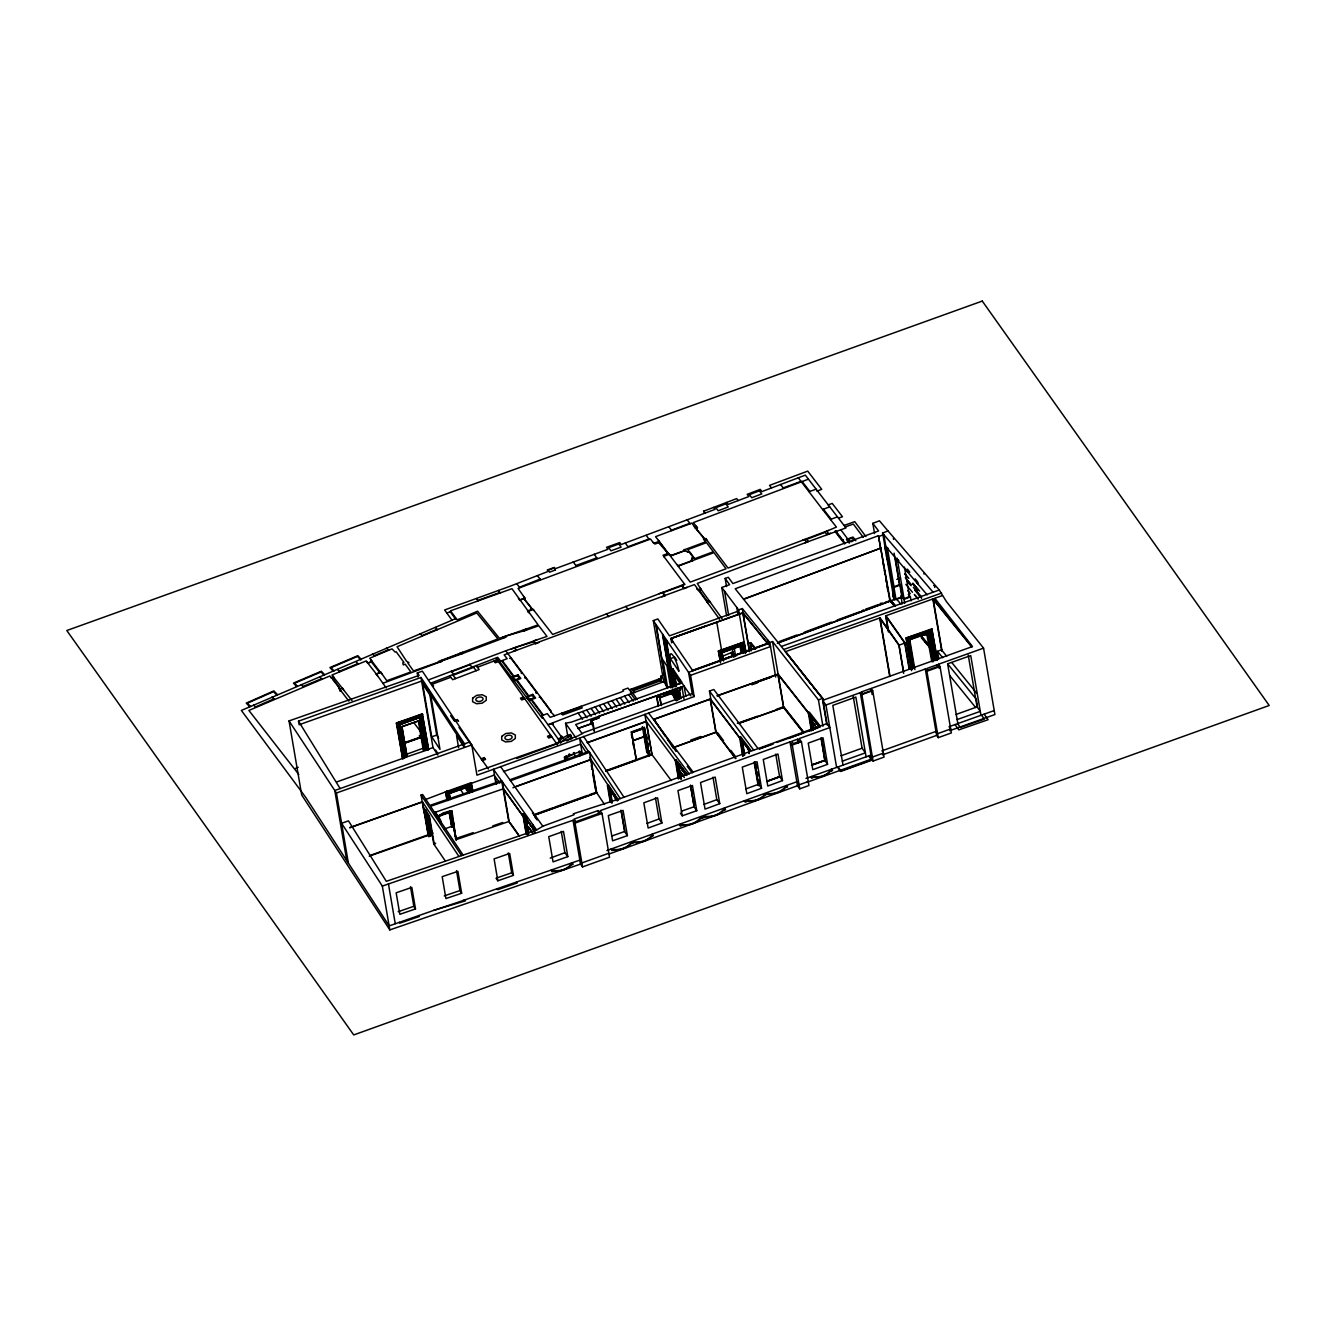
<?xml version="1.0" encoding="UTF-8"?>
<svg xmlns="http://www.w3.org/2000/svg" width="1336" height="1336" viewBox="0 0 1336 1336"><rect width="100%" height="100%" fill="white"/><g stroke="black" fill="none" stroke-linecap="round" stroke-linejoin="round"><path stroke-width="1.5" d="M683.965 698.945L681.911 686.904L679.506 690.294L659.65 697.359L656.41 695.839L658.281 706.176M591.848 724.546L591.197 720.672L598.929 717.916L598.561 716.413L681.911 686.904L679.373 690.846L660.134 697.693L656.444 695.956M680.926 682.445L681.744 682.028L672.693 668.618L671.59 669.002L674.596 686.52M536.654 829.973L542.817 826.232L574.012 814.76L573.328 813.791L620.271 798.594L826.967 723.594L829.806 727.586L799.195 738.591L801.433 741.714L808.931 785.535L799.746 788.841L797.509 785.735L790.01 741.914L600.115 810.701L602.018 813.39L609.517 857.228L582.546 866.93L580.525 864.108L573.044 820.271L382.33 886.085L341.599 823.293L348.462 820.855L386.321 881.326L536.654 829.973L493.468 769.302L476.952 775.181L471.775 744.904L422.343 671.14L417.283 672.96L417.968 676.968M802.719 540.161L828.387 530.475M560.218 741.831L541.598 715.779L547.292 713.658L550.181 717.348L620.756 692.248L623.561 690.979L622.827 689.944L628.004 688.073L629.239 689.827L661.854 677.97L660.685 676.317L664.142 675.064M438.375 661.52L462.69 652.302M655.926 624.814L666.363 685.902L656.176 624.73L690.562 675.331L694.186 696.574L493.468 769.302L495.856 783.247M861.904 610.786L863.574 609.917M659.383 593.668L684.583 584.166M346.776 860.618L334.785 790.511L469.804 741.948M255.477 706.961L273.847 698.878M298.195 767.332L294.404 768.868L248.897 710.451L329.892 675.966L331.512 678.07L333.683 677.285L351.986 700.548M885.234 602.319L900.447 597.559M333.683 677.285L331.979 675.014L366.164 660.936L376.401 674.112L380.894 672.375L386.805 680.725L410.853 671.941L405.226 664.192L403.238 664.894L402.787 662.856L403.956 662.439L396.174 651.751L395.172 652.118L391.982 648.862L369.721 658.23L372.059 661.37L367.784 663.023M460.736 654.206L413.509 670.956L407.847 663.04L408.966 662.639L406.545 661.22L397.059 646.741L476.785 612.957L497.877 638.942L460.085 653.287L460.753 654.206L506.01 637.105L505.459 636.27L499.413 638.291L477.587 611.203L457.213 619.887L450.516 610.819L511.938 588.692L538.124 624.864L502.67 637.205M928.069 645.255L928.52 644.954M713.608 507.396L715.111 509.333L621.173 544.537L619.754 542.55L606.511 547.326L607.93 549.296L555.258 568.702L554.323 567.399L547.276 570.021L548.244 571.374L510.068 586.254L444.637 609.967L451.985 620.221L241.365 710.435L305.677 797.308L389.143 925.915L433.866 910.334M421.959 635.652L437.006 629.34M374.147 655.759L388.275 649.847M302.888 686.52L321.542 678.738M339.194 671.407L357.848 663.625M370.924 659.834L380.376 672.342M890.394 601.434L878.42 535.703L735.234 588.775L822.659 698.361L827.168 724.797M921.907 636.905L928.971 645.338M891.697 584.099L894.001 586.805L899.479 584.6L894.101 553.171M904.054 598.745L897.675 561.437L895.354 558.715L901.733 596.04L904.054 598.745L909.515 596.541L904.472 567.082M894.92 599.714L883.797 534.634L882.528 533.131L887.989 530.926L939.275 590.011L946.472 601.651L983.563 648.144L994.902 714.543L949.762 730.675M891.863 585.051L893.968 587.456L900.364 584.901L902.435 597.025L896.038 599.58L892.899 595.99M902.251 603.889L900.865 595.806L904.004 599.396L910.4 596.841L911.085 600.883M377.504 675.665L376.101 674.012L380.91 672.142L381.979 673.912M519.537 587.222L540.128 579.072M726.684 502.403L728.203 504.373L748.845 496.541L747.158 494.353L760.234 489.377L761.938 491.581L805.341 475.132L845.972 527.92L806.66 542.199L804.706 539.51L728.003 568.05L705.842 538.792L704.089 539.427L705.825 541.765L684.399 549.764L687.789 552.252L689.326 551.685L687.789 549.63L706.494 542.65L713.307 551.751L694.586 558.732L693.467 557.329L691.948 557.914L692.516 560.636L713.975 552.636L726.049 568.785L690.244 582.129L659.182 541.347L653.788 543.284L650.498 539.026L518.051 588.391L524.831 598.094L519.604 599.981M816.947 491.197L821.723 489.293L807.712 471.124L769.519 485.385L771.473 487.957M842.198 540.295L842.665 539.995M879.021 536.437L883.797 534.634M430.61 683.23L497.677 657.312L500.666 661.12L507.162 658.715L504.14 654.874L694.453 584.583L698.811 590.412L701.133 589.56L722.041 618.585M751.416 650.749L750.08 642.9L754.64 647.309L750.765 642.633M924.612 635.368L926.616 634.583M798.293 477.787L822.659 509.55L829.639 506.845M453.038 675.298L473.629 667.332M822.659 509.55L830.458 519.504L837.438 516.815M511.471 658.381L510.452 658.314M874.546 533.515L872.809 523.345L879.455 520.789L887.989 530.926M525.683 677.686L524.58 677.536L525.85 677.502M526.167 677.953L525.148 677.886M540.679 697.275L539.644 697.208M811.42 730.909L808.28 712.572L809.349 712.155L820.471 726.283L819.168 726.918M809.75 714.81L812.422 730.441M813.173 728.788L811.587 716.664M815.311 725.147L812.455 722.275L817.248 728.37M819.803 727.118L811.119 716.847M835.267 531.344L837.037 532.763M839.476 535.953L839.409 537.122L839.492 535.936M806.71 539.343L825.164 532.312M703.604 511.204L705.091 513.124L703.604 511.204L736.687 498.595L738.207 500.566M664.309 557.095L663.023 555.258L667.967 553.488L671.507 555.659M828.17 504.941L832.211 503.405L842.465 516.731L838.49 518.168M441.682 660.769L460.068 653.788M441.748 661.353L382.898 683.28L376.401 674.112M428.772 679.774L507.647 650.098L514.494 647.91L516.164 650.231M806.66 542.199L697.292 583.431L701.133 589.56M692.148 558.181L693.668 557.596M451.568 671.707L470.038 664.727M578.154 713.123L663.725 681.694L666.614 685.819M808.447 479.156L693.384 522.576L697.258 527.703L695.572 528.304L691.881 523.111L655.542 536.671L659.182 541.347M450.75 677.285L432.246 684.232L433.549 686.019M477.386 667.265L497.159 659.834L557.713 745.187M516.347 664.877L517.015 665.762M531.06 684.45L531.728 685.335M545.572 703.771L546.224 704.656M543.034 717.766L542.149 718.1L496.608 657.713M417.283 672.96L419.137 675.381L289.044 720.906L301.702 795.004L389.828 929.906L580.525 864.108M678.888 565.529L691.998 560.619M678.254 566.08L693.05 560.569M678.471 778.938L675.315 760.451L676.4 760.05L679.456 778.454M678.521 777.686L676.233 761.386L686.053 775.197M686.27 774.98L687.355 774.579L677.619 761.654M686.27 775.431L675.315 760.451M671.457 530.175L689.844 523.311M696.039 526.1L697.576 527.854L695.588 528.588L694.419 526.685M332.681 675.966L333.866 677.435L331.612 678.254L330.476 676.751M497.159 659.834L494.053 660.986L495.339 662.773L498.428 661.621M495.055 661.754L497.426 660.869M743.551 599.112L880.841 548.111L744.068 599.146M523.545 697.025L520.439 698.177L521.725 699.964L524.814 698.811M521.441 698.928L523.812 698.043M804.522 632.145L831.376 622.142M837.037 620.038L860.284 611.621M779.372 641.53L796.84 635.001M777.752 642.866L889.776 601.066M777.335 643.251L889.926 601.233L880.708 547.944M550.566 735.101L547.459 736.253L548.745 738.056L551.835 736.904M548.461 737.021L550.833 736.136M742.749 756.042L739.493 737.004L740.578 736.604L750.882 750.364L749.797 750.765M743.016 756.109L740.394 737.94L742.799 751.934M749.797 751.199L739.493 737.004M766.647 781.376L779.573 776.567L782.495 780.591L767.799 786.052L763.257 759.499L777.97 754.022L782.495 780.591M808.247 781.543L799.062 784.85L796.824 781.744L606.928 850.548M658.431 540.445L667.967 553.488M523.562 596.407L525.015 598.244M697.609 588.809L696.791 589.109L698.895 590.646L701.333 589.727L700.097 587.89M522.009 672.76L521.407 672.876M536.705 692.349L536.103 692.465M554.54 715.712L550.599 711.787M703.888 804.439L716.814 799.646L719.753 803.671L705.041 809.132L700.515 782.562L715.211 777.101L719.753 803.671M783.18 487.907L800.999 481.344M528.856 612.806L527.536 611.27L528.572 610.519L532.663 609.032L534.316 610.736M627.97 546.725L648.912 539.043M511.371 648.895L533.582 641.063L535.435 643.802L538.775 642.583M514.694 647.643L533.999 641.681M454.207 720.672L457.313 719.536L458.549 721.34M455.192 721.44L457.58 720.572M482.179 759.533L484.567 758.648M550.198 858.096L564.894 852.702L567.8 856.643L553.054 861.887L548.745 836.653L563.491 831.409L567.8 856.643M646.991 823.394L659.049 818.968L661.904 823.026L648.144 828.053L643.835 802.819L657.579 797.792L661.904 823.026M745.722 788.975L758.614 784.249L761.553 788.29L746.807 793.684L742.282 767.131L757.028 761.737L761.553 788.29M575.849 565.545L596.808 557.864M705.291 541.047L703.571 539.327L705.876 538.508L707.061 540.395M707.996 603.304L698.895 590.646M631.961 688.808L633.398 690.695L660.435 680.826L662.489 682.128M478.305 771.006L577.636 736.053L584.283 732.429L692.198 693.601L694.186 696.574M366.615 661.52L367.684 663.274L371.341 661.871L379.758 672.592M343.602 689.827L342.45 688.04L339.478 689.109L339.979 691.13L340.914 690.795M726.534 586.554L725.147 578.421L728.27 577.286L732.863 583.548L878.604 530.943L872.809 523.345M663.725 681.694L653.287 620.605L657.83 618.952L669.47 635.836L737.455 611.437L739.276 613.875M632.73 689.81L659.784 679.974M759.316 748.811L772.876 743.885M776.734 742.482L819.486 727.201L777.903 674.346L717.232 695.906M759.449 748.978L772.993 744.068M788.49 738.441L802.051 733.514M807.862 731.41L817.548 727.903M766.931 781.309L780.475 776.383M811.47 765.144L825.03 760.217M767.048 781.476L778.671 777.268M813.54 764.61L825.147 760.401M693.518 557.029L689.677 551.835L687.572 551.985M882.495 603.137L880.123 603.404M514.427 787.004L590.946 759.416L617.599 799.512M512.907 787.772L591.063 759.583M983.563 648.144L938.406 664.276L939.108 668.301M533.832 815.244L596.741 792.782L534.216 815.344M881.81 750.899L935.968 731.41L937.571 733.664L950.681 728.955L949.078 726.7L994.235 710.552M797.509 785.735L609.333 853.921M477.72 600.448L499.881 592.466M446.808 612.99L451 611.487M659.45 542.433L654.957 544.053L653.053 542.366M695.889 528.471L704.606 538.959M658.815 542.666L660.251 543.535M451.869 620.071L456.194 618.518M523.929 598.645L532.279 609.183M696.691 529.574L703.922 537.99M659.6 543.769L667.265 552.519M669.436 554.29L663.741 556.344L684.8 584.45L682.162 585.585L684.266 588.408M671.307 555.375L684.533 550.632M670.672 555.943L685.502 550.482M331.712 678.22L333.382 679.323M524.731 599.747L531.528 608.13M527.753 611.504L533.248 609.517L552.653 634.466L662.405 592.533L664.86 595.689M677.402 564.944L679.089 565.796M332.647 679.54L339.177 687.472M338.559 687.706L340.246 688.825M662.906 592.666L681.928 585.819M706.827 601.434L709.132 600.615L710.451 602.419M709.516 601.016L706.995 601.918L719.519 619.219M725.147 578.421L729.59 584.684L721.774 587.489L738.608 609.884L742.298 608.565L769.82 642.566L775.715 677.101M671.657 642.85L670.856 638.591L743 612.706L767.866 643.484L692.666 670.572M692.532 670.388L767.415 643.418L742.833 612.99L670.839 638.591M896.823 579.406L900.497 578.087M744.035 641.931L718.384 650.966L720.471 662.823M718.601 651.283L744.169 642.115M720.505 652.035L721.958 660.101L720.505 652.035L742.632 644.102L744.085 652.168M722.726 660.184L721.29 652.285L741.964 645.038L743.534 643.1L745.455 653.538M720.922 659.85L719.519 651.701L722.191 652.669L741.213 645.839L743.935 641.798L746.056 652.185M561.755 713.691L581.327 706.66M722.342 656.343L733.247 651.734L730.875 653.07L733.548 656.945M723.143 659.232L732.729 655.792M769.82 642.566L772.542 641.581L818.417 699.864L822.943 726.3M690.562 675.331L770.505 646.557L768.183 643.702L688.574 672.342L692.198 693.601M865.594 609.199L878.587 604.54M734.249 648.06L735.635 656.193L733.948 656.811L731.376 653.104M547.977 724.713L578.054 712.99L582.546 719.319M552.887 723.711L550.282 723.878M567.95 737.355L565.545 723.244L571.324 722.125L679.556 683.548M971.923 646.724L933.146 598.879L885.651 615.863L888.407 631.978M593.919 730.942L592.6 723.193L577.787 728.521L593.034 723.26L594.353 731.009M562.072 736.654L560.352 738.073M558.097 738.875L562.656 737.238M673.478 692.165L674.53 698.277L673.895 692.015M560.502 743.15A17.552 10.688 -9.7 0 1 571.257 736.036L571.875 738.775A17.552 10.688 -9.7 0 0 569.604 739.559M424.13 812.989L421.057 795.054L422.627 794.502L429.908 805.408L501.668 780.675M711.169 701.033L709.466 691.079L713.808 689.51L758.03 748.561M587.088 742.632L646.24 721.356L676.4 761.887M587.573 742.682L646.374 721.524L652.035 754.723L606.377 771.156M669.119 741.313L654.122 719.386L710.201 699.196L740.044 738.357L710.368 698.912L653.688 719.319L665.211 736.186M751.851 684.817L757.579 682.763M631.01 732.061L644.536 727.201M644.587 728.22L631.728 732.629L644.587 728.22L649.296 755.708L646.758 752.135L642.382 726.6M605.509 770.788L651.634 754.172L671.256 780.558M690.679 740.127L700.749 736.503M737.338 723.327L757.245 716.28M776.283 709.433L783.681 706.66L803.905 732.362M606.043 771.056L636.42 760.117L631.51 732.345L644.269 727.769L649.162 755.541L651.901 754.556L644.82 714.342L689.226 773.995M673.043 747.592L716.046 732.111L735.835 758.397M673.327 747.709L715.862 732.395L735.568 758.581M826.784 724.529L822.642 700.365L972.458 646.54L934.866 598.277L942.014 595.722M861.403 691.948L870.12 688.808L871.373 690.578L862.655 693.718L861.403 691.948L873.059 761.069L884.065 757.095L872.709 690.695L871.139 688.491L925.297 669.002L926.9 671.256L938.239 737.656L951.366 732.93L940.01 666.53L938.406 664.276M822.642 700.365L825.949 705.024L860.284 692.666L861.703 694.653L872.709 690.695M526.167 833.965L522.777 814.192L523.862 813.808M533.481 829.138L523.211 815.311L533.765 829.322M926.9 671.256L940.01 666.53M524.196 816.48L527.887 835.217M523.595 817.014L503.221 788.841M524.864 817.515L528.121 835.134M554.574 807.228L587.489 795.404M589.26 794.77L596.357 792.215L589.56 752.368L510.536 780.725L500.549 766.563M533.231 828.921L523.094 814.092L526.467 833.864M797.659 739.192L791.647 741.346L793.25 743.584L799.245 741.43L797.659 739.192L798.327 743.167M573.044 820.271L575.048 823.11L602.018 813.39M790.01 741.914L792.265 745.004L801.433 741.714M840.945 755.809L862.087 748.21L865.394 752.853L842.348 761.153M955.941 714.493L977.084 706.894L980.273 711.37L957.144 719.57M827.568 764.342L812.772 769.653L808.23 743.1L823.026 737.773L827.568 764.342L824.83 760.284L820.989 737.806M883.38 753.12L872.375 757.078L870.955 755.074L805.992 778.42M608.832 853.236L581.861 862.939L579.857 860.117L462.907 900.581M882.495 754.89L936.653 735.401L938.239 737.656M872.325 760.034L840.544 771.473L837.438 767.081M339.711 689.226L342.4 688.274M706.844 625.515L670.755 638.458L692.833 670.822M781.744 646.323L939.275 590.011M666.363 685.902L667.599 687.639L670.822 686.487M784.132 649.346L941.563 593.067M903.537 671.123L899.061 644.954L880.04 617.883L785.368 651.717L810.735 683.965M509.918 779.756L588.925 751.416L620.271 798.594M911.569 670.672L905.992 638.04L931.81 628.822L937.488 660.017M905.992 638.04L932.261 629.44M907.144 638.792L931.593 630.392L907.144 638.792L912.271 668.785M913.223 668.534L908.113 639.109L930.507 631.11L935.601 660.535M913.791 667.833L908.914 639.36L929.739 631.911L934.699 660.518M909.565 639.577L929.155 632.596L933.847 660.752M909.816 639.744L929.071 632.863M889.709 676.383L879.723 617.984L898.877 645.238L905.107 643.017L909.582 669.186M938.79 659.015L937.488 651.317L941.529 649.864L946.706 656.243M535.753 813.958L552.737 807.879M806.677 782.412L871.64 759.065L860.284 692.666M809.065 491.698L816.012 489.226M464.594 746.54L421.625 681.059L299.13 724.747L298.512 721.173L421.007 677.469L464.845 744.269M336.755 781.927L402.57 758.447L396.358 723.06L422.259 713.825L428.689 749.513L404.224 757.729L398.479 724.145L421.04 716.263L426.785 749.863M396.575 723.377L422.477 714.142M396.358 723.06L422.694 714.459M397.493 723.811L422.026 715.395L397.493 723.811L402.787 758.748L407.163 756.51L401.885 726.5L418.469 720.922L402.086 726.767M404.908 757.328L399.28 724.396L420.189 716.931L425.817 749.863M399.932 724.613L419.587 717.599L425.032 750.147L419.337 717.599L399.982 724.513L405.459 757.011M405.927 754.489L424.364 747.793M418.285 720.655L423.362 750.398L428.689 749.513M403.372 758.213L404.307 757.879L398.479 724.145M437.891 755.04L432.998 747.592L428.472 749.195L422.259 713.825M289.044 720.906L336.421 793.016L471.775 744.904M656.56 696.139L682.028 687.088M591.414 724.479L590.746 720.605L598.929 717.916M472.994 791.513L471.157 782.729L445.539 791.83L446.942 799.997M503.455 771.59L580.642 744.135L585.986 752.151M425.433 799.563L448.662 790.728L445.539 791.83L447.026 798.577M717.115 695.722L778.07 674.062L808.046 712.138M445.99 792.465L494.454 775.014M448.061 800.581L446.692 792.582L470.74 784.032L472.293 792.298M349.765 827.585L422.376 801.767L458.849 856.326M470.923 784.299L446.692 792.582M349.882 827.769L422.493 801.951M448.762 798.911L447.677 792.916L469.938 785.167L470.94 791.029L469.838 785.034M449.614 799.396L448.462 793.166L469.086 785.835L470.222 792.064M633.197 740.445L645.054 736.22M633.464 740.578L645.038 736.453M738.524 723.344L783.748 707.262L803.721 732.646M738.558 723.544L783.564 707.546L803.47 732.829M370.974 855.123L433.098 833.029M444.12 829.105L452.654 826.082M369.22 856.159L428.221 835.418L422.376 801.767M449.03 812.221L451.902 827.134L449.948 810.852M818.417 699.864L822.659 698.361M404.908 742.449L421.458 736.754L419.654 735.718L420.406 735.268L419.27 735.852L420.122 737.071M404.942 742.95L422.326 736.804M405.075 743.133L422.46 736.971M676.868 684.733L681.878 682.813L684.166 686.203M690.879 695.889L684.032 686.019L575.682 724.546L582.129 733.631M811.77 764.91L824.83 760.284M682.262 815.812L696.757 810.701L692.432 785.468L677.953 790.595L682.262 815.812L680.408 813.173M844.051 525.432L854.723 521.658L865.912 536.554M845.204 526.935L853.337 524.063L863.273 537.289M565.061 761.069L564.393 757.178L580.742 751.433L581.394 755.324M675.966 685.886L672.476 669.954L674.78 686.303M673.645 672.325L674.296 673.361M516.681 758.514L557.413 743.634A20.341 12.391 -9.7 0 1 570.205 734.549L571.39 735.986M468.953 787.154L465.546 788.357L468.702 793.133M598.077 810.585L574.129 819.068L575.966 821.64L599.831 813.056L598.077 810.585L598.762 814.576M611.604 836.069L624.597 831.526L627.386 835.635L612.606 840.812L608.298 815.578L623.077 810.401L627.386 835.635M518.435 598.244L519.654 600.181L524.58 598.411L525.365 599.513M670.388 658.648A11.89 2.505 70.8 0 1 673.077 655.692A11.89 2.505 70.8 0 1 678.955 671.34L670.388 658.648L674.68 657.145L676.818 660.318M681.31 811.219L694.019 806.794L696.757 810.701M497.827 880.791L513.441 875.347L509.684 853.437L494.086 858.881L497.827 880.791L496.04 878.22L511.705 872.792L513.441 875.347M505.726 636.103L526.551 630.041M435.736 816.43L435.035 812.338L503.522 788.741L522.409 815.344M428.572 835.952L423.746 807.662L429.457 816.212L434.284 844.486M428.889 836.403L430.459 835.868L426.067 810.217M427.871 834.883L428.789 836.553L430.676 835.902L426.301 810.384M429.073 816.513L433.766 844.001L435.653 843.35L433.983 844.035M960.367 727.419L984.331 719.119L981.509 715.144M442.433 813.323L447.794 811.47M439.644 814.843L445.239 812.906M437.674 816.079L451.969 811.152L437.674 816.079L451.969 811.152L456.077 839.793L450.633 811.086L456.077 839.793M607.429 785.651L608.531 785.267L618.434 800.18L617.332 800.565L607.429 785.651L610.168 801.65M455.359 838.707L473.211 832.662M492.8 825.915L502.67 822.508M610.535 802.452L608.314 786.603L611.003 802.301M450.833 810.985L456.177 839.659L509.116 821.406L502.303 781.56L430.509 806.309L463.124 855.073M609.466 788.991L612.088 802.852M415.496 908.931L399.848 914.308L396.157 892.799L411.822 887.405L415.496 908.931L413.826 906.309L410.486 886.753M398.178 911.703L413.826 906.309M444.237 895.905L459.935 890.578L461.655 893.266L445.923 898.56L442.183 876.65L457.914 871.356L461.655 893.266M431.712 736.771L439.995 749.396L430.96 696.54L422.677 683.932L431.712 736.771L436.722 735.151L438.642 738.34M438.175 816.296L441.765 815.227M277.42 694.586L273.88 690.912L246.241 703.12L249.749 706.761M276.669 694.904L273.529 691.664L247.377 703.204L250.483 706.427M272.043 696.958L274.247 699.296M253.656 705.041L255.877 707.379M323.947 675.081L321.058 671.958L294.605 683.197L297.26 686.12M435.235 627.419L437.39 629.757M361.421 659.583L357.848 655.692L329.909 667.566L333.248 671.223M360.653 659.884L357.497 656.427L331.044 667.666L334.017 670.923M324.665 674.78L321.408 671.223L293.469 683.097L296.509 686.437M420.239 633.732L422.343 636.086M908.296 594.453L910.4 596.841M451.184 671.273L453.739 674.196M906.793 579.774L910.835 584.4M907.027 581.11L911.068 585.736M386.572 647.91L388.642 650.265M372.477 653.838L374.514 656.193M356.144 661.671L358.215 664.059M337.507 669.47L339.578 671.841M319.838 676.784L321.926 679.172M301.201 684.583L303.272 686.955M890.811 601.718L893.316 604.64M921.974 637.923L924.462 640.846M925.197 641.697L927.835 644.77M882.528 533.131L933.096 592.215M907.111 569.053L909.816 572.209M884.566 545.071L927.151 594.837M920.587 635.268L928.57 644.603M922.057 637.422L921.222 637.656L930.607 648.478M890.928 601.217L890.16 601.501M890.544 601.367L894.051 605.492M905.825 584.383L912.471 592.265M915.143 595.405L917.799 598.561M907.662 590.595L910.3 593.702M900.831 604.122L896.707 599.196M904.856 573.678L908.864 578.421M912.872 583.164L919.569 591.08M904.956 574.33L907.645 577.503M912.989 583.832L918.35 590.161M912.488 583.715L917.849 590.061M905.29 577.787L910.651 584.149M913.34 587.322L921.406 596.858M906.743 580.041L910.768 584.801M914.793 589.577L921.523 597.526M915.01 590.412L921.59 598.194M914.325 594.42L918.283 599.096M915.143 578.872L917.682 581.895M537.256 575.565L540.479 579.507M516.615 583.648L519.888 587.656M971.606 646.841L932.845 598.996L941.797 651.35M951.867 662.623L976.432 692.916M937.488 651.317L942.648 657.696M947.825 664.075L976.249 699.162L977.251 704.924M949.796 675.615L975.647 707.512M755.525 649.029L750.448 642.75L751.467 648.628M750.08 642.9L755.141 649.179M441.364 660.385L442.049 661.236L439.06 662.389M452.52 674.663L455.66 678.571M449.581 675.816L452.704 679.707L479.156 669.57L476.05 665.495M828.788 533.832L826.7 531.177L836.436 527.102L830.458 519.504M785.668 651.617L823.744 699.98L813.273 687.188M808.28 712.572L819.586 727.068M687.005 587.389L684.015 588.591L681.744 585.552M802.101 481.494L809.85 491.414M823.427 509.25L831.226 519.22M835.418 530.709L845.12 543.201M836.92 533.264L839.125 536.087M839.81 536.972L841.997 539.794M835.017 531.444L844.736 543.936M662.706 592.399L665.278 595.722L661.871 596.808M830.458 533.198L826.884 534.534L824.813 531.845M806.36 538.892L808.397 541.548L804.84 542.884M469.704 664.293L471.875 667.098M414.611 723.678L421.725 733.08M338.826 688.073L348.88 701.116M855.842 540.746L852.986 537.039L846.456 539.427L849.312 543.134M687.222 519.904L690.194 523.745M668.902 526.852L671.791 530.609M295.173 769.82L298.796 774.546M473.078 666.631L476.2 670.689M780.591 484.5L783.514 488.358M648.561 712.99L693.317 772.392M687.272 766.33L692.148 772.793M675.765 761.553L686.47 775.465M683.665 775.832L680.091 771.089L681.477 779.172M679.623 771.256L684.383 777.585M840.878 529.858L847.709 538.959M735.635 656.193L732.896 652.553L732.195 648.494M505.776 650.799L551.1 711.136M511.12 658.514L515.997 665.011M516.665 665.896L521.524 672.375M525.816 678.087L530.693 684.583M531.344 685.468L536.22 691.965M540.312 697.409L545.188 703.905M545.856 704.79L550.716 711.286M709.466 691.079L753.671 750.097M739.944 738.107L749.997 751.233M717.482 732.529L723.561 740.645M730.775 750.281L735.685 756.844M659.065 678.989L660.385 680.759M836.052 531.06L836.92 532.229M686.955 774.73L676.1 760.151L679.072 777.502L676.233 761.386M531.711 699.513L543.301 715.144M516.932 679.957L528.705 695.856M502.252 660.535L513.942 676.3M531.093 699.73L542.683 715.378M516.314 680.191L528.087 696.089M501.635 660.769L513.325 676.534M689.209 552.019L693.05 557.212M450.232 611.771L455.409 618.802M699.363 590.462L707.278 601.267M646.273 535.435L649.246 539.494M625.281 543.067L628.287 547.175M594.153 554.256L597.125 558.314M573.177 561.888L576.183 565.98M459.784 653.404L460.419 654.273L463.358 653.204M498.395 590.445L500.198 592.917M625.766 606.31L628.037 609.45M606.427 613.625L608.665 616.698M499.814 782.946L495.138 776.5L496.491 784.366M696.54 528.238L697.325 529.34M692.198 560.886L691.38 559.751L692.349 559.567M684.717 550.9L683.915 549.764L684.867 549.58M515.145 648.261L516.531 650.198L513.191 651.384M565.545 723.244L575.966 737.94M573.428 752.569L574.346 754.088A17.552 10.688 -9.7 0 0 564.644 759.833M984.164 714.192L988.106 719.72L958.764 729.874L955.006 724.563M931.827 661.721L926.666 633.565M957.611 723.628L960.3 727.435M869.252 755.692L873.059 761.069M868.634 755.909L871.456 759.9L840.912 770.889L838.056 766.864M703.27 538.224L703.955 539.193M831.627 769.219L832.595 770.571L830.257 771.406A13.794 8.4 -9.7 0 1 813.891 777.285L811.553 778.136L810.601 776.784M831.009 769.436L831.71 770.438L829.773 771.139A13.126 7.999 -9.7 0 1 813.875 776.851L811.921 777.552L811.219 776.567M666.631 552.753L667.315 553.722M786.537 785.485L787.555 786.921L785.217 787.772A15.414 9.385 -9.7 0 1 767.816 794.035L764.843 795.12A15.414 9.385 -9.7 0 1 747.492 801.316L745.154 802.151L744.302 800.932M785.919 785.702L786.687 786.787L784.75 787.488A14.746 8.968 -9.7 0 1 767.782 793.601L764.376 794.837A14.746 8.968 -9.7 0 1 747.459 800.882L744.92 800.715M671.741 693.868L674.93 698.127M674.53 698.277L676.333 700.832L674.596 690.645M658.848 680.308L659.45 681.176M724.496 808.263L725.531 809.733L723.193 810.568A15.414 9.385 -9.7 0 1 705.792 816.83L700.097 818.918A15.414 9.385 -9.7 0 1 682.663 825.214L680.325 826.049L679.306 824.613M723.878 808.48L724.663 809.599L722.726 810.301A14.746 8.968 -9.7 0 1 705.759 816.396L699.63 818.634A14.746 8.968 -9.7 0 1 682.629 824.78L680.692 825.481L679.924 824.395M633.665 689.476L634.316 690.378M637.305 699.563L630.141 689.476L630.826 693.467L635.435 699.947M628.788 694.803L633.247 701.099M624.68 696.29L629.156 702.586M620.338 697.86L624.797 704.155M616.197 699.363L620.672 705.642M612.105 700.832L616.581 707.128M607.746 702.419L612.222 708.698M603.655 703.888L608.114 710.168M530.876 608.364L531.628 609.416M599.296 705.475L603.755 711.754M636.22 759.833L631.845 732.813M595.171 706.961L599.597 713.19M591.08 708.447L595.489 714.66M586.721 710.017L591.13 716.23M581.01 706.226L582.212 707.93L562.673 714.96L561.437 713.24M591.197 720.672L593.034 723.26M590.746 720.605L592.6 723.193M582.596 711.504L587.005 717.716M476.368 598.528L478.037 600.899M552.453 723.093L553.238 724.212L551.568 724.179M563.308 738.157L561.721 736.153L560.753 737.138M552.586 724.429L561.07 736.386M572.125 862.856L573.144 864.292L570.823 865.143A13.794 8.4 -9.7 0 1 554.457 871.022L552.119 871.857L551.05 870.337M571.507 863.073L572.276 864.158L570.338 864.86A13.126 7.999 -9.7 0 1 554.44 870.588L552.486 871.289L551.668 870.12M510.536 780.725L542.817 826.232M532.379 812.806L537.022 819.335M534.918 816.88L537.089 819.953M525.031 815.444L527.353 818.717M522.777 814.192L533.498 829.389M528.639 826.817L532.112 831.71M527.002 825.364L532.797 833.514M510.302 823.076L518.552 834.716M519.42 836.486L508.799 821.506L502.002 782.662M332.413 677.953L339.444 687.856M450.633 715.678L454.207 720.722M458.966 727.452L488.408 768.985M382.898 683.28L386.188 687.906M905.107 643.017L885.968 615.762L888.373 629.857M885.651 615.863L904.672 642.95L909.148 669.119M679.055 690.395L680.709 698.711M653.287 620.605L656.176 624.73M633.398 690.712L634.75 692.649M652.269 834.315L653.287 835.768L651.717 836.336A15.414 9.385 -9.7 0 1 634.299 842.515L630.976 843.751A15.414 9.385 -9.7 0 1 613.525 849.98L611.955 850.548L610.953 849.128M651.651 834.532L652.419 835.635L651.25 836.052A14.746 8.968 -9.7 0 1 634.249 842.081L630.509 843.467A14.746 8.968 -9.7 0 1 613.491 849.546L611.587 848.911M422.209 740.01L423.579 748.076L425.132 749.997L423.813 748.11M423.596 748.076L425.032 750.147M405.493 756.777L400.165 724.78M659.834 697.242L661.487 705.558M453.338 826.116L452.687 826.85M671.423 744.686L676.033 751.416M667.532 739.559L673.294 747.993M525.933 629.139L523.261 630.542M533.582 641.063L536.922 639.844M588.475 751.583L579.657 738.424L582.362 754.172M535.719 643.651L533.832 640.879L546.992 636.42L538.792 625.749L523.912 630.959L523.311 630.041M680.976 682.863L671.59 669.002L680.775 682.963M670.572 669.386L679.757 682.98M505.993 636.504L503.255 638.074M516.665 881.994L517.283 882.912L497.743 889.676L497.142 888.774M435.352 812.238L440.529 819.987L441.231 824.061M435.035 812.338L440.095 819.92L440.796 823.995M421.057 795.054L461.555 855.608M429.257 816.413L424.163 808.781L428.789 836.553M430.676 835.902L426.702 815.21M430.459 835.868L429.424 834.349L428.105 835.234M433.766 844.001L445.356 861.052M583.565 736.386L623.845 797.024M607.847 786.77L617.149 800.782M595.722 791.263L604.49 804.439M437.79 815.478L439.31 820.504M463.842 746.657L456.511 735.501L458.599 747.692M435.586 750.047L437.657 753.203M459.818 788.44L463.158 793.534M418.769 915.527L419.387 916.463L399.815 923.176L399.214 922.257M298.512 721.173L340.162 788.591M672.693 668.618L674.379 673.077M980.958 715.345L970.738 655.592L947.625 663.792L957.828 723.544M968.233 655.108L977.084 706.894M934.866 598.277L935.551 602.302M933.146 598.879L942.097 651.233M931.81 628.805L937.037 659.399M931.392 630.108L936.72 660.385M928.37 631.845L933.129 659.733M933.012 661.921L927.969 632.412L909.632 638.959L914.926 669.62M927.652 633.498L932.11 659.5M925.297 669.002L936.653 735.401M904.004 599.396L904.706 603.438M909.098 638.742L913.874 667.967M907.328 639.059L912.455 669.052M906.443 638.675L911.67 669.252M887.622 549.48L894.001 586.805M893.968 587.456L896.038 599.58M886.319 552.67L887.004 556.594M887.672 560.519L888.34 564.443M882.962 534.884L894.085 599.947M884.95 547.359L885.651 551.434M886.352 555.492L887.037 559.567M892.949 594.136L893.65 598.194M898.877 645.238L903.687 673.428M878.42 535.703L880.507 547.91M882.946 562.139L883.63 566.213M884.332 570.272L885.033 574.346M885.718 578.404L886.419 582.479M887.104 586.554L887.805 590.612M880.04 617.883L890.027 676.266M871.139 688.491L872.174 694.536M866.079 756.827L855.858 697.075L832.812 705.375L843.016 765.127M853.236 696.423L862.087 748.21M825.949 705.024L836.62 767.432M821.59 738.641L824.98 759.316M821.356 738.741L824.98 760.919M812.923 722.108L813.908 727.903M812.271 720.655L813.624 728.621M811.186 716.564L813.24 728.571M813.106 729.974L810.668 715.745L812.872 730.057M810.301 719.586L811.971 729.356M811.937 729.489L809.198 713.491L811.47 729.673M792.265 745.004L799.746 788.841M772.542 641.581L783.414 705.308M777.903 674.346L783.564 707.546M767.499 639.71L768.2 643.785M775.732 754.088L779.573 776.567M742.298 608.565L749.613 651.4M742.833 612.99L749.446 651.684M738.608 609.884L745.839 651.868M745.271 653.271L743.534 643.1L719.519 651.701L721.106 660.118M736.787 607.462L737.823 613.558M743.3 652.803L741.881 644.904L743.2 652.669M742.248 651.935L741.28 645.572L721.941 652.502L718.384 650.966L720.488 661.353M739.894 645.154L741.146 653.438M756.059 764.042L756.744 768.016M757.428 772.008L758.096 775.999M758.781 779.973L759.466 783.965M754.773 761.77L758.614 784.249M754.539 762.138L758.547 785.568M754.088 762.071L758.096 785.501M724.513 591.13L728.688 615.529M721.774 587.489L726.634 615.946M748.277 747.559L749.296 753.537M748.026 747.425L749.062 753.42M742.348 741.029L744.753 755.04M744.286 754.439L741.847 740.211L744.052 754.523M743.835 754.807L741.163 739.175L743.601 754.89M722.191 652.669L723.578 660.786M716.731 621.958L723.344 660.652M710.368 698.912L716.046 732.111M710.201 699.196L715.862 732.395M712.973 777.168L716.814 799.646M684.032 686.019L685.886 696.273M680.041 679.673L680.725 683.731M671.924 638.19L672.626 642.265M680.859 698.227L679.506 690.294L659.266 695.104L656.794 696.123L658.498 706.076M678.304 693.067L679.306 699.029M677.218 689.293L678.905 699.129M674.363 673.077L676.367 685.451M677.486 691.296L678.438 697.559M673.878 672.242L676.2 685.802M677.185 691.614L678.187 697.425M676.951 691.697L678.287 699.446M673.227 671.206L675.933 687.021M676.6 690.962L677.719 698.945M672.476 669.954L675.248 686.136M676.283 692.198L677.669 700.298M675.816 692.365L676.851 698.427M675.248 690.411L676.918 700.147M666.246 639.61L674.246 686.453M674.947 690.528L675.649 694.586M691.948 789.927L692.632 793.918M693.3 797.893L693.985 801.884M665.896 639.744L673.912 686.57M664.844 639.076L672.843 685.902M664.092 637.188L672.793 688.09M662.756 634.433L671.808 687.372M662.522 634.5L671.574 687.455M670.722 687.89L666.981 665.979L662.84 659.75L667.599 687.639M678.588 764.576L680.659 777.318M678.187 764.476L680.608 778.587M678.12 764.743L680.525 778.804M680.124 777.986L677.669 763.641L679.89 778.086M660.685 676.317L661.353 680.291M659.65 697.342L661.019 705.291M646.991 738.891L646.307 734.867L646.925 738.791M647.676 742.899L648.361 746.924L647.626 742.816M646.758 745.839L647.459 749.863M644.069 731.343L644.77 735.769M646.474 745.421L647.242 749.93M655.408 797.625L659.049 818.968M643.802 732.212L644.486 736.186M645.154 740.161L647.208 752.085M631.343 734.048L632.028 738.04M632.713 741.998L633.398 745.972M621.24 810.802L624.714 830.508M620.956 810.184L624.597 831.526M615.261 796.056L616.197 800.314M614.727 794.636L615.729 800.481M610.201 789.743L612.122 801.734M611.855 802.936L609.049 787.873L611.253 802.184M590.946 759.416L596.741 792.782M589.944 757.395L590.629 761.386M591.297 765.361L591.982 769.352M592.666 773.327L595.388 789.275M579.29 750.932L579.941 754.807M579.189 752.168L579.857 756.076M574.213 752.552L574.881 756.46M575.048 823.11L582.546 866.93M561.237 831.343L564.894 852.702M534.316 828.537L535.001 832.478M532.813 824.562L534.183 832.528M527.82 827.235L528.872 833.363M526.351 820.421L528.455 832.712M525.599 818.25L528.254 833.747M525.532 818.534L528.338 834.933M524.213 815.778L527.286 834.549M523.679 815.144L526.835 833.631M508.298 852.886L511.705 872.792M471.157 782.729L472.543 790.895M470.74 784.032L472.109 792.031M469.504 792.499L468.485 786.503L449.13 793.384L450.149 799.379M469.437 792.749L468.418 786.77L449.364 793.551L450.382 799.529M467.099 786.019L468.134 792.031M466.899 786.119L467.917 792.081M451.601 811.47L452.403 816.296M452.987 819.603L453.689 823.661M456.177 839.659L451.434 811.904L438.392 816.396L439.076 820.354M429.09 690.428L436.722 735.151M449.113 810.818L451.902 827.134M456.528 870.654L459.935 890.578M421.007 677.469L432.998 747.592M421.842 715.127L427.904 749.797M419.654 723.811L420.339 727.853M419.454 723.878L420.139 727.903M420.823 731.944L421.525 735.969M426.702 818.4L427.386 822.391M428.071 826.366L428.756 830.357M401.885 726.5L406.979 756.243M397.694 724.079L403.572 758.481M396.792 723.695L402.787 758.748M388.425 883.781L395.239 923.627M382.33 886.085L389.828 929.906M336.421 793.016L348.395 863.139M853.003 540.996A2.622 1.603 -9.7 0 1 848.761 540.913A2.622 1.603 -9.7 0 1 851.182 538.425A2.622 1.603 -9.7 0 1 853.57 540.412M893.533 538.959A5.093 1.403 67.6 0 0 893.467 538.358A5.093 1.403 67.6 0 0 893.6 539.009M934.833 587.489A5.093 1.403 67.6 0 1 934.599 586.755M923.944 573.495A5.093 1.403 67.6 0 1 924.028 574.079M918.417 583.565A2.104 1.286 -9.7 0 1 917.715 583.131M917.348 583.114A2.555 1.553 -9.7 0 0 918.25 583.615A2.371 1.453 -9.7 0 1 917.531 583.298M917.097 582.763A2.555 1.553 -9.7 0 1 917.131 581.945M918.333 583.515A2.371 1.453 -9.7 0 1 917.498 583.047M909.148 571.658A2.104 1.286 -9.7 0 1 907.612 569.804M906.86 569.938A2.555 1.553 -9.7 0 0 909.215 571.674A2.371 1.453 -9.7 0 1 907.311 569.821M909.231 571.574A2.371 1.453 -9.7 0 1 907.01 569.938M897.157 558.164A2.555 1.553 -9.7 0 0 898.594 560.318A2.371 1.453 -9.7 0 1 897.04 558.582M898.694 560.469A2.371 1.453 -9.7 0 1 897.091 558.815M887.956 548.278A2.555 1.553 -9.7 0 1 886.82 547.443M887.605 548.244A2.371 1.453 -9.7 0 1 887.02 547.643M887.572 547.994A2.371 1.453 -9.7 0 1 886.97 547.393M564.527 757.078A20.341 12.391 -9.7 0 1 566.414 755.725M568.535 754.523A20.341 12.391 -9.7 0 1 569.67 753.972M566.648 740.946A17.552 10.688 -9.7 0 1 568.585 739.994M472.643 698.21L472.61 701.701L476.585 703.755L482.212 703.17L486.22 700.298L486.254 696.791L482.279 694.737L476.651 695.321L472.643 698.21M501.735 736.403L501.701 739.894L505.676 741.964L511.304 741.38L515.312 738.491L515.329 735L511.371 732.93L505.726 733.514L501.735 736.403M744.386 642.416L718.818 651.601L744.386 642.416M928.737 644.854L928.737 644.854M893.7 604.473L893.7 605.642L893.7 604.473M924.846 640.679L924.829 641.848L924.846 640.679M842.899 539.894L842.482 540.629L842.899 539.894M510.653 657.663L510.218 658.397L510.653 657.663M539.844 696.557L539.41 697.292L539.844 696.557M759.382 490.846L749.379 494.654L751.75 497.727L761.754 493.919L759.382 490.846M725.832 503.872L715.829 507.68L718.217 510.769L728.22 506.962L725.832 503.872M521.942 672.676L521.508 673.411L521.942 672.676M536.638 692.265L536.204 693L536.638 692.265M551.133 711.587L550.699 712.305L551.133 711.587M555.409 569.971L549.564 572.175L548.211 570.205L554.022 568.05L555.409 569.971M517.95 674.814L511.454 677.235L514.343 680.926L520.84 678.504L517.95 674.814M532.73 694.369L526.217 696.774L529.073 700.481L535.619 698.06L532.73 694.369M484.3 757.612L481.194 758.764L482.446 760.568L485.552 759.433L484.3 757.612M618.835 544.002L608.715 547.66L610.953 550.799L621.073 547.142L618.835 544.002M982.261 301.068L66.8 630.525L353.739 1034.932L1269.2 705.475L982.261 301.068M771.507 676.934L750.899 684.333L771.557 677.018M936.82 664.894L926.867 668.484L927.969 670.021L937.905 666.447L936.82 664.894M464.945 899.896L433.883 910.334L465.529 900.831L464.945 899.896M895.287 605.726L891.296 601.05L895.287 605.742M649.747 754.974L648.995 750.865L649.747 754.974M934.282 585.402L934.265 585.318A5.093 1.403 67.6 0 1 934.365 586.003A5.093 1.403 67.6 0 1 934.282 585.402M694.169 806.81L690.495 785.334L694.169 806.81M570.823 737.288L570.338 734.499L570.689 737.338M477.804 701.433A3.674 2.238 -9.7 0 0 483.064 698.728A3.674 2.238 -9.7 0 0 477.42 697.576A3.674 2.238 -9.7 0 0 477.804 701.433M506.895 739.643A3.674 2.238 -9.7 0 0 512.139 736.921A3.674 2.238 -9.7 0 0 506.511 735.785A3.674 2.238 -9.7 0 0 506.895 739.643M515.011 679.389A2.622 1.603 -9.7 0 0 518.769 677.452A2.622 1.603 -9.7 0 0 514.727 676.634A2.622 1.603 -9.7 0 0 515.011 679.389M529.774 698.945A2.622 1.603 -9.7 0 0 533.548 697.008A2.622 1.603 -9.7 0 0 529.507 696.19A2.622 1.603 -9.7 0 0 529.774 698.945"/></g></svg>
